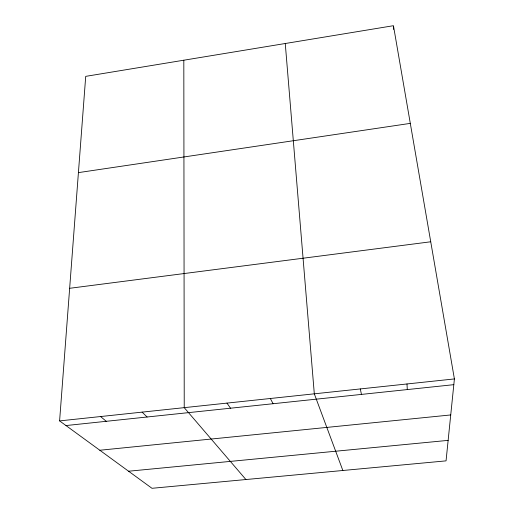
<?xml version="1.0" encoding="UTF-8"?>
<svg xmlns="http://www.w3.org/2000/svg" width="514" height="514" viewBox="0 0 514 514"><rect width="100%" height="100%" fill="white"/><g stroke="black" fill="none" stroke-linecap="round" stroke-linejoin="round"><path stroke-width="0.77" d="M59.598 420.902L85.716 76.361L393.448 25.7L454.402 378.927L446.049 460.865L151.99 488.3L59.598 420.902L454.402 378.927M78.424 172.62L410.307 123.373M69.653 288.296L430.732 241.779M65.978 425.553L453.811 384.671M99.825 450.245L450.727 414.946M128.584 471.222L448.137 440.369M100.564 416.546L106.263 421.307M142.102 412.132L147.1 417.002M245.91 479.536L184.23 407.647L183.819 60.215M226.97 403.104L230.51 408.212M270.325 398.498L273.101 403.721M342.851 470.496L314.311 393.82L285.257 43.51M360.301 388.931L361.458 394.411M406.992 383.964L407.294 389.58M393.486 26.439L393.615 29.407"/></g></svg>
